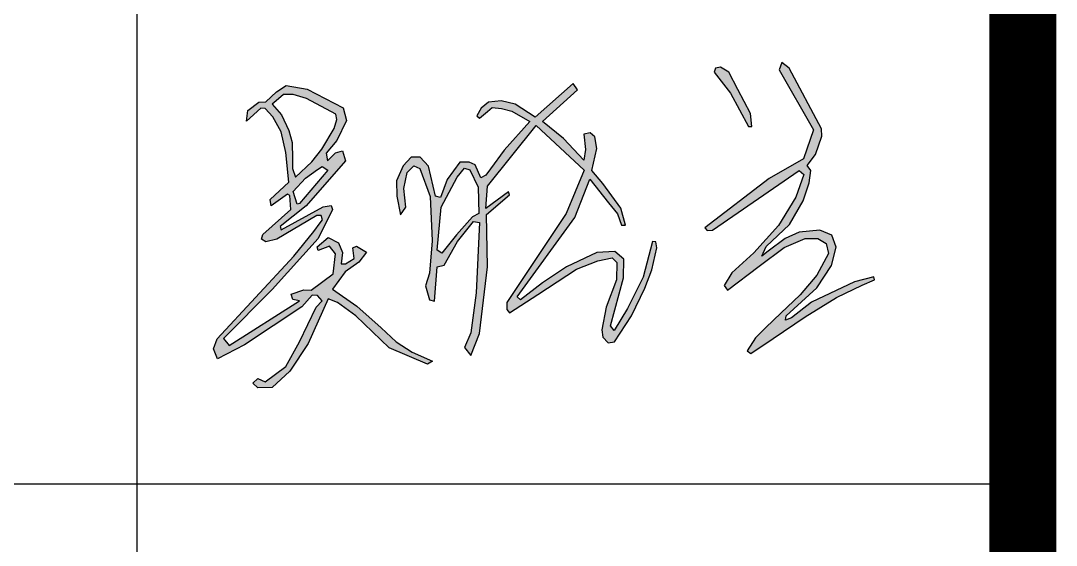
# Model space of a CAD drawing. Extents: x 1728470 to 1835391, y -157368 to 197905.
# Drawn here: x 1814035 to 1816350, y 61804 to 62978 of the extents above; entities that cross this region are included whole.
import ezdxf

# ---------------------------------------------------------------- set-up
doc = ezdxf.new("R2010")
doc.units = 0
doc.header["$LTSCALE"] = 1000
doc.header["$MEASUREMENT"] = 0
doc.layers.get('0').update_dxf_attribs({"linetype": 'CONTINUOUS'})
doc.layers.add('PUB_TITLE', color=4, linetype='CONTINUOUS')

msp = doc.modelspace()

# ---------------------------------------------------------------- hatches: boundary and pattern name
h = msp.add_hatch(color=256)
h.paths.add_polyline_path([(1815752.3, 62871.8), (1815736.5, 62883.9), (1815730.6, 62867.9), (1815806.8, 62733.3), (1815784.9, 62668.4), (1815707.7, 62624.5), (1815564.4, 62514.4), (1815569.2, 62508.5), (1815581.5, 62509.1), (1815775.3, 62642.6), (1815785.4, 62633.5), (1815767.8, 62583), (1815728.4, 62519.7), (1815673.5, 62458.8), (1815624.5, 62413.6), (1815607.5, 62385.4), (1815614.4, 62375.3), (1815685.7, 62429), (1815741.2, 62470.8), (1815788.1, 62490.3), (1815816.9, 62490.3), (1815835, 62479.6), (1815840.3, 62457.3), (1815814.2, 62408.9), (1815776.9, 62364.5), (1815734.3, 62323.6), (1815700.7, 62291.2), (1815677.1, 62268.6), (1815658.7, 62239), (1815667.2, 62233.7), (1815716.7, 62267.2), (1815788.2, 62315.5), (1815858.1, 62358.5), (1815915.6, 62386.5), (1815943.2, 62398.4), (1815942.1, 62405.1), (1815898.8, 62393.5), (1815802.2, 62348.4), (1815758.2, 62313.4), (1815744.7, 62307.8), (1815746.2, 62317.9), (1815814.5, 62380.5), (1815847.3, 62430.1), (1815857.4, 62470.9), (1815847.7, 62498.1), (1815820.9, 62508.9), (1815774.6, 62504.8), (1815744, 62490.3), (1815706, 62461.9), (1815691.7, 62451.3), (1815701.5, 62472.4), (1815753, 62521.9), (1815783.6, 62575), (1815797, 62614.9), (1815801.1, 62642.9), (1815792.9, 62653.7), (1815811.6, 62678.5), (1815825.4, 62719.8), (1815824.7, 62735.9)])
h.paths.add_polyline_path([(1815599, 62873.8), (1815587.6, 62871.7), (1815585.2, 62862.6), (1815621.8, 62815.7), (1815661.4, 62740.9), (1815668.8, 62740.9), (1815665.8, 62770.5), (1815638.2, 62823.5), (1815617.9, 62862.4)], flags=17)
h.paths.add_polyline_path([(1815008.8, 62499), (1814976, 62458.1), (1814965.4, 62464.2), (1814974.9, 62560.5), (1815010.5, 62627.8), (1815026.7, 62647.6), (1815038.8, 62644.1), (1815057.2, 62605.1), (1815059.1, 62546.2), (1815044.7, 62539.2)], flags=16)
h.paths.add_polyline_path([(1814875.5, 62585.1), (1814883.3, 62543.5), (1814895.9, 62560.9), (1814891, 62602.7), (1814898.6, 62638.1), (1814913.3, 62653.3), (1814926.9, 62646.8), (1814950.3, 62584.2), (1814954.1, 62485.3), (1814948.1, 62412.7), (1814939.4, 62385), (1814948.6, 62353.4), (1814959.5, 62350.2), (1814965.5, 62427.4), (1814981.3, 62431.2), (1815011.2, 62483.9), (1815046.6, 62528.5), (1815060.2, 62526.3), (1815053.1, 62368.7), (1815041.1, 62279.8), (1815026.4, 62246.6), (1815041.1, 62228.7), (1815060.2, 62278.2), (1815078.2, 62427.4), (1815075.6, 62544.2), (1815127.1, 62588.4), (1815124.8, 62595.3), (1815074.5, 62557.9), (1815077.9, 62607.8), (1815187.3, 62743.4), (1815294.3, 62643.2), (1815253.8, 62546.5), (1815199.1, 62464.1), (1815121.5, 62347.2), (1815121.6, 62331.9), (1815127.5, 62324.3), (1815190.6, 62365.5), (1815277, 62421.9), (1815324.9, 62440.7), (1815357, 62447.5), (1815367.1, 62437), (1815366.2, 62398.3), (1815343.1, 62336.7), (1815333.4, 62286.3), (1815335.9, 62269.9), (1815347.7, 62257.3), (1815362, 62259.8), (1815400.3, 62317.8), (1815430.2, 62379.7), (1815445.6, 62420.7), (1815456.4, 62470), (1815454.7, 62482.8), (1815446.8, 62483.6), (1815426.1, 62404.1), (1815391.3, 62333.7), (1815361, 62285.1), (1815353.1, 62295.4), (1815382.1, 62402.9), (1815382.6, 62444.3), (1815362.7, 62461.7), (1815322.5, 62459.6), (1815254.9, 62427.3), (1815201.4, 62391.3), (1815151.7, 62353.6), (1815144.7, 62360.3), (1815273.6, 62537.5), (1815306.6, 62623.4), (1815348.8, 62570.6), (1815368.7, 62545.8), (1815377.6, 62520.7), (1815386.7, 62520.7), (1815376.2, 62558.6), (1815335.7, 62613.6), (1815311.5, 62642.8), (1815322.6, 62692.2), (1815318, 62717.8), (1815307.9, 62726.9), (1815293.8, 62723.7), (1815297, 62689.4), (1815293.8, 62666.1), (1815248, 62714.6), (1815201.1, 62752.2), (1815279.7, 62823.3), (1815269.7, 62837.4), (1815184.9, 62761.7), (1815140.2, 62790.7), (1815108.5, 62798.3), (1815080.3, 62795.5), (1815064.1, 62782), (1815054.6, 62765), (1815060.1, 62759.9), (1815077.9, 62774.5), (1815088.8, 62783.5), (1815109.2, 62781.2), (1815132.9, 62775.5), (1815172.9, 62752.5), (1815115.1, 62688.3), (1815084.9, 62646.4), (1815074.6, 62632.2), (1815063.2, 62626.5), (1815050.7, 62655.3), (1815037.4, 62661.1), (1815016.6, 62661.1), (1814988.2, 62622.2), (1814972.7, 62582), (1814962.1, 62585.3), (1814946.2, 62652.4), (1814927.9, 62672.4), (1814907.4, 62672.7), (1814889.6, 62653.3), (1814874.6, 62619.7)])
h.paths.add_polyline_path([(1814652.5, 62567.6), (1814643.5, 62595.4), (1814671, 62625.7), (1814698.2, 62644.6), (1814708.5, 62651.8), (1814720.8, 62643.3), (1814657.8, 62568.7)], flags=16)
h.paths.add_polyline_path([(1814642.5, 62647), (1814648.8, 62627.4), (1814685.7, 62661.7), (1814708.1, 62690.1), (1814735.1, 62736.9), (1814741, 62756.8), (1814739.2, 62769), (1814673.3, 62803.5), (1814643.7, 62812.4), (1814622.2, 62813), (1814605.4, 62798.5), (1814596.6, 62790.9), (1814617.2, 62766.9), (1814634.2, 62732), (1814641.5, 62705), (1814642.3, 62669)], flags=16)
h.paths.add_polyline_path([(1814571.7, 62782.3), (1814539.5, 62753.1), (1814542.5, 62776.9), (1814567, 62795.6), (1814582.3, 62796.1), (1814606.3, 62818.8), (1814628.1, 62832.7), (1814674.8, 62824.9), (1814755.6, 62783), (1814762.6, 62754.2), (1814741.6, 62709.7), (1814717.2, 62681.3), (1814720.7, 62664.3), (1814738.6, 62682.2), (1814754.3, 62686.6), (1814760.8, 62664.4), (1814672.5, 62564), (1814614.6, 62517.3), (1814617.1, 62510.1), (1814711, 62561.1), (1814728.8, 62564.5), (1814731.3, 62555.8), (1814699.2, 62490.4), (1814596.4, 62376.2), (1814488.2, 62266.9), (1814500.9, 62251.2), (1814658.1, 62351.5), (1814643, 62354.5), (1814639.4, 62366), (1814667.2, 62375.6), (1814684.1, 62375), (1814733.1, 62411.3), (1814738.5, 62456), (1814725.2, 62473.5), (1814699.8, 62463.8), (1814697.4, 62472.3), (1814721.6, 62492.8), (1814745.2, 62480.7), (1814753.7, 62459.6), (1814751.2, 62433.6), (1814760.9, 62434.2), (1814779.7, 62445.7), (1814777.2, 62469.9), (1814785.1, 62473.5), (1814807.5, 62460.2), (1814790.5, 62437.3), (1814759.7, 62416.1), (1814731.3, 62377.4), (1814785.7, 62339.4), (1814840.1, 62290.4), (1814874.3, 62259.8), (1814909.8, 62236.4), (1814955.2, 62216.5), (1814944.3, 62209.2), (1814858.4, 62246.1), (1814784, 62317.4), (1814742.9, 62347.6), (1814721.7, 62355.4), (1814677, 62255.7), (1814635.9, 62193.5), (1814596.9, 62157.4), (1814564.7, 62156.6), (1814553.7, 62166.8), (1814564.3, 62177.8), (1814581.2, 62170.1), (1814627, 62204.4), (1814657.5, 62259.3), (1814694.8, 62336.8), (1814708.4, 62351.1), (1814698.2, 62363.4), (1814686.3, 62363.8), (1814663, 62338), (1814535.1, 62252.9), (1814474.5, 62221.6), (1814465.6, 62243.6), (1814474.1, 62266.5), (1814644.8, 62450.9), (1814690.2, 62506.5), (1814704.1, 62525.3), (1814709.3, 62532.3), (1814706.4, 62541.7), (1814696.4, 62542.1), (1814606.8, 62489), (1814582.2, 62483.4), (1814572.5, 62489.4), (1814575.9, 62499.4), (1814638.7, 62555.7), (1814636.5, 62586.5), (1814631, 62590.1), (1814594.3, 62563.4), (1814592.1, 62577.7), (1814634.3, 62616.5), (1814626.9, 62682.6), (1814616.9, 62729.4), (1814598.1, 62762.6), (1814581, 62781.3)])

# ---------------------------------------------------------------- linework, layer by layer
for p, q in [((1815587.6, 62871.7), (1815585.2, 62862.6)), ((1815585.2, 62862.6), (1815621.8, 62815.7)), ((1815599, 62873.8), (1815587.6, 62871.7)), ((1815617.9, 62862.4), (1815599, 62873.8)), ((1815638.2, 62823.5), (1815617.9, 62862.4)), ((1815736.5, 62883.9), (1815730.6, 62867.9)), ((1815730.6, 62867.9), (1815806.8, 62733.3)), ((1815752.3, 62871.8), (1815736.5, 62883.9)), ((1815824.7, 62735.9), (1815752.3, 62871.8)), ((1814582.3, 62796.1), (1814606.3, 62818.8)), ((1814606.3, 62818.8), (1814628.1, 62832.7)), ((1814628.1, 62832.7), (1814674.8, 62824.9)), ((1814674.8, 62824.9), (1814755.6, 62783)), ((1815269.7, 62837.4), (1815184.9, 62761.7)), ((1815201.1, 62752.2), (1815279.7, 62823.3)), ((1815279.7, 62823.3), (1815269.7, 62837.4)), ((1815621.8, 62815.7), (1815661.4, 62740.9)), ((1815665.8, 62770.5), (1815638.2, 62823.5)), ((1814542.5, 62776.9), (1814567, 62795.6)), ((1814567, 62795.6), (1814582.3, 62796.1)), ((1814605.4, 62798.5), (1814596.6, 62790.9)), ((1814622.2, 62813), (1814605.4, 62798.5)), ((1814643.7, 62812.4), (1814622.2, 62813)), ((1814673.3, 62803.5), (1814643.7, 62812.4)), ((1814739.2, 62769), (1814673.3, 62803.5)), ((1815080.3, 62795.5), (1815064.1, 62782)), ((1815108.5, 62798.3), (1815080.3, 62795.5)), ((1815140.2, 62790.7), (1815108.5, 62798.3)), ((1814571.7, 62782.3), (1814539.5, 62753.1)), ((1814539.5, 62753.1), (1814542.5, 62776.9)), ((1814581, 62781.3), (1814571.7, 62782.3)), ((1814598.1, 62762.6), (1814581, 62781.3)), ((1814596.6, 62790.9), (1814617.2, 62766.9)), ((1814741, 62756.8), (1814739.2, 62769)), ((1814755.6, 62783), (1814762.6, 62754.2)), ((1815064.1, 62782), (1815054.6, 62765)), ((1815060.1, 62759.9), (1815077.9, 62774.5)), ((1815077.9, 62774.5), (1815088.8, 62783.5)), ((1815088.8, 62783.5), (1815109.2, 62781.2)), ((1815109.2, 62781.2), (1815132.9, 62775.5)), ((1815132.9, 62775.5), (1815172.9, 62752.5)), ((1815184.9, 62761.7), (1815140.2, 62790.7)), ((1815668.8, 62740.9), (1815665.8, 62770.5)), ((1814616.9, 62729.4), (1814598.1, 62762.6)), ((1814617.2, 62766.9), (1814634.2, 62732)), ((1814735.1, 62736.9), (1814741, 62756.8)), ((1814762.6, 62754.2), (1814741.6, 62709.7)), ((1815054.6, 62765), (1815060.1, 62759.9)), ((1815172.9, 62752.5), (1815115.1, 62688.3)), ((1815248, 62714.6), (1815201.1, 62752.2)), ((1814626.9, 62682.6), (1814616.9, 62729.4)), ((1814634.2, 62732), (1814641.5, 62705)), ((1814708.1, 62690.1), (1814735.1, 62736.9)), ((1815077.9, 62607.8), (1815187.3, 62743.4)), ((1815187.3, 62743.4), (1815294.3, 62643.2)), ((1815307.9, 62726.9), (1815293.8, 62723.7)), ((1815293.8, 62723.7), (1815297, 62689.4)), ((1815318, 62717.8), (1815307.9, 62726.9)), ((1815661.4, 62740.9), (1815668.8, 62740.9)), ((1815806.8, 62733.3), (1815784.9, 62668.4)), ((1815825.4, 62719.8), (1815824.7, 62735.9)), ((1814641.5, 62705), (1814642.3, 62669)), ((1814741.6, 62709.7), (1814717.2, 62681.3)), ((1815293.8, 62666.1), (1815248, 62714.6)), ((1815322.6, 62692.2), (1815318, 62717.8)), ((1815811.6, 62678.5), (1815825.4, 62719.8)), ((1814634.3, 62616.5), (1814626.9, 62682.6)), ((1814685.7, 62661.7), (1814708.1, 62690.1)), ((1814717.2, 62681.3), (1814720.7, 62664.3)), ((1814720.7, 62664.3), (1814738.6, 62682.2)), ((1814738.6, 62682.2), (1814754.3, 62686.6)), ((1814754.3, 62686.6), (1814760.8, 62664.4)), ((1815115.1, 62688.3), (1815084.9, 62646.4)), ((1815297, 62689.4), (1815293.8, 62666.1)), ((1815311.5, 62642.8), (1815322.6, 62692.2)), ((1815792.9, 62653.7), (1815811.6, 62678.5)), ((1814642.3, 62669), (1814642.5, 62647)), ((1814648.8, 62627.4), (1814685.7, 62661.7)), ((1814760.8, 62664.4), (1814672.5, 62564)), ((1814889.6, 62653.3), (1814874.6, 62619.7)), ((1814907.4, 62672.7), (1814889.6, 62653.3)), ((1814898.6, 62638.1), (1814913.3, 62653.3)), ((1814927.9, 62672.4), (1814907.4, 62672.7)), ((1814913.3, 62653.3), (1814926.9, 62646.8)), ((1814946.2, 62652.4), (1814927.9, 62672.4)), ((1815016.6, 62661.1), (1814988.2, 62622.2)), ((1815037.4, 62661.1), (1815016.6, 62661.1)), ((1815050.7, 62655.3), (1815037.4, 62661.1)), ((1815063.2, 62626.5), (1815050.7, 62655.3)), ((1815784.9, 62668.4), (1815707.7, 62624.5)), ((1815801.1, 62642.9), (1815792.9, 62653.7)), ((1814642.5, 62647), (1814648.8, 62627.4)), ((1814720.8, 62643.3), (1814657.8, 62568.7)), ((1814671, 62625.7), (1814698.2, 62644.6)), ((1814698.2, 62644.6), (1814708.5, 62651.8)), ((1814708.5, 62651.8), (1814720.8, 62643.3)), ((1814891, 62602.7), (1814898.6, 62638.1)), ((1814926.9, 62646.8), (1814950.3, 62584.2)), ((1814962.1, 62585.3), (1814946.2, 62652.4)), ((1815010.5, 62627.8), (1815026.7, 62647.6)), ((1815026.7, 62647.6), (1815038.8, 62644.1)), ((1815038.8, 62644.1), (1815057.2, 62605.1)), ((1815074.6, 62632.2), (1815063.2, 62626.5)), ((1815084.9, 62646.4), (1815074.6, 62632.2)), ((1815294.3, 62643.2), (1815253.8, 62546.5)), ((1815335.7, 62613.6), (1815311.5, 62642.8)), ((1815581.5, 62509.1), (1815775.3, 62642.6)), ((1815785.4, 62633.5), (1815767.8, 62583)), ((1815775.3, 62642.6), (1815785.4, 62633.5)), ((1815797, 62614.9), (1815801.1, 62642.9)), ((1814592.1, 62577.7), (1814634.3, 62616.5)), ((1814643.5, 62595.4), (1814671, 62625.7)), ((1814874.6, 62619.7), (1814875.5, 62585.1)), ((1814988.2, 62622.2), (1814972.7, 62582)), ((1814974.9, 62560.5), (1815010.5, 62627.8)), ((1815074.5, 62557.9), (1815077.9, 62607.8)), ((1815273.6, 62537.5), (1815306.6, 62623.4)), ((1815306.6, 62623.4), (1815348.8, 62570.6)), ((1815376.2, 62558.6), (1815335.7, 62613.6)), ((1815707.7, 62624.5), (1815564.4, 62514.4)), ((1815783.6, 62575), (1815797, 62614.9)), ((1814631, 62590.1), (1814594.3, 62563.4)), ((1814636.5, 62586.5), (1814631, 62590.1)), ((1814638.7, 62555.7), (1814636.5, 62586.5)), ((1814652.5, 62567.6), (1814643.5, 62595.4)), ((1814875.5, 62585.1), (1814883.3, 62543.5)), ((1814895.9, 62560.9), (1814891, 62602.7)), ((1814950.3, 62584.2), (1814954.1, 62485.3)), ((1814972.7, 62582), (1814962.1, 62585.3)), ((1815057.2, 62605.1), (1815059.1, 62546.2)), ((1815124.8, 62595.3), (1815074.5, 62557.9)), ((1815075.6, 62544.2), (1815127.1, 62588.4)), ((1815127.1, 62588.4), (1815124.8, 62595.3)), ((1814594.3, 62563.4), (1814592.1, 62577.7)), ((1814672.5, 62564), (1814614.6, 62517.3)), ((1814617.1, 62510.1), (1814711, 62561.1)), ((1814657.8, 62568.7), (1814652.5, 62567.6)), ((1814711, 62561.1), (1814728.8, 62564.5)), ((1814728.8, 62564.5), (1814731.3, 62555.8)), ((1814883.3, 62543.5), (1814895.9, 62560.9)), ((1814965.4, 62464.2), (1814974.9, 62560.5)), ((1815348.8, 62570.6), (1815368.7, 62545.8)), ((1815767.8, 62583), (1815728.4, 62519.7)), ((1815753, 62521.9), (1815783.6, 62575)), ((1814575.9, 62499.4), (1814638.7, 62555.7)), ((1814696.4, 62542.1), (1814606.8, 62489)), ((1814706.4, 62541.7), (1814696.4, 62542.1)), ((1814731.3, 62555.8), (1814699.2, 62490.4)), ((1814709.3, 62532.3), (1814706.4, 62541.7)), ((1815044.7, 62539.2), (1815008.8, 62499)), ((1815059.1, 62546.2), (1815044.7, 62539.2)), ((1815078.2, 62427.4), (1815075.6, 62544.2)), ((1815144.7, 62360.3), (1815273.6, 62537.5)), ((1815253.8, 62546.5), (1815199.1, 62464.1)), ((1815368.7, 62545.8), (1815377.6, 62520.7)), ((1815386.7, 62520.7), (1815376.2, 62558.6)), ((1814614.6, 62517.3), (1814617.1, 62510.1)), ((1814690.2, 62506.5), (1814704.1, 62525.3)), ((1814704.1, 62525.3), (1814709.3, 62532.3)), ((1815011.2, 62483.9), (1815046.6, 62528.5)), ((1815046.6, 62528.5), (1815060.2, 62526.3)), ((1815060.2, 62526.3), (1815053.1, 62368.7)), ((1815377.6, 62520.7), (1815386.7, 62520.7)), ((1815564.4, 62514.4), (1815569.2, 62508.5)), ((1815728.4, 62519.7), (1815673.5, 62458.8)), ((1815701.5, 62472.4), (1815753, 62521.9)), ((1814572.5, 62489.4), (1814575.9, 62499.4)), ((1814644.8, 62450.9), (1814690.2, 62506.5)), ((1814697.4, 62472.3), (1814721.6, 62492.8)), ((1814721.6, 62492.8), (1814745.2, 62480.7)), ((1815008.8, 62499), (1814976, 62458.1)), ((1815569.2, 62508.5), (1815581.5, 62509.1)), ((1815774.6, 62504.8), (1815744, 62490.3)), ((1815820.9, 62508.9), (1815774.6, 62504.8)), ((1815847.7, 62498.1), (1815820.9, 62508.9)), ((1815857.4, 62470.9), (1815847.7, 62498.1)), ((1814582.2, 62483.4), (1814572.5, 62489.4)), ((1814606.8, 62489), (1814582.2, 62483.4)), ((1814699.2, 62490.4), (1814596.4, 62376.2)), ((1814699.8, 62463.8), (1814697.4, 62472.3)), ((1814725.2, 62473.5), (1814699.8, 62463.8)), ((1814738.5, 62456), (1814725.2, 62473.5)), ((1814745.2, 62480.7), (1814753.7, 62459.6)), ((1814777.2, 62469.9), (1814785.1, 62473.5)), ((1814779.7, 62445.7), (1814777.2, 62469.9)), ((1814785.1, 62473.5), (1814807.5, 62460.2)), ((1814954.1, 62485.3), (1814948.1, 62412.7)), ((1814981.3, 62431.2), (1815011.2, 62483.9)), ((1815446.8, 62483.6), (1815426.1, 62404.1)), ((1815445.6, 62420.7), (1815456.4, 62470)), ((1815454.7, 62482.8), (1815446.8, 62483.6)), ((1815456.4, 62470), (1815454.7, 62482.8)), ((1815685.7, 62429), (1815741.2, 62470.8)), ((1815691.7, 62451.3), (1815701.5, 62472.4)), ((1815744, 62490.3), (1815706, 62461.9)), ((1815741.2, 62470.8), (1815788.1, 62490.3)), ((1815788.1, 62490.3), (1815816.9, 62490.3)), ((1815816.9, 62490.3), (1815835, 62479.6)), ((1815835, 62479.6), (1815840.3, 62457.3)), ((1815847.3, 62430.1), (1815857.4, 62470.9)), ((1814474.1, 62266.5), (1814644.8, 62450.9)), ((1814699.8, 62463.8), (1814699.8, 62463.8)), ((1814733.1, 62411.3), (1814738.5, 62456)), ((1814753.7, 62459.6), (1814751.2, 62433.6)), ((1814760.9, 62434.2), (1814779.7, 62445.7)), ((1814807.5, 62460.2), (1814790.5, 62437.3)), ((1814976, 62458.1), (1814965.4, 62464.2)), ((1815199.1, 62464.1), (1815121.5, 62347.2)), ((1815322.5, 62459.6), (1815254.9, 62427.3)), ((1815362.7, 62461.7), (1815322.5, 62459.6)), ((1815324.9, 62440.7), (1815357, 62447.5)), ((1815357, 62447.5), (1815367.1, 62437)), ((1815382.6, 62444.3), (1815362.7, 62461.7)), ((1815673.5, 62458.8), (1815624.5, 62413.6)), ((1815706, 62461.9), (1815691.7, 62451.3)), ((1815840.3, 62457.3), (1815814.2, 62408.9)), ((1814751.2, 62433.6), (1814760.9, 62434.2)), ((1814790.5, 62437.3), (1814759.7, 62416.1)), ((1814959.5, 62350.2), (1814965.5, 62427.4)), ((1814965.5, 62427.4), (1814981.3, 62431.2)), ((1815060.2, 62278.2), (1815078.2, 62427.4)), ((1815190.6, 62365.5), (1815277, 62421.9)), ((1815254.9, 62427.3), (1815201.4, 62391.3)), ((1815277, 62421.9), (1815324.9, 62440.7)), ((1815367.1, 62437), (1815366.2, 62398.3)), ((1815382.1, 62402.9), (1815382.6, 62444.3)), ((1815614.4, 62375.3), (1815685.7, 62429)), ((1815814.5, 62380.5), (1815847.3, 62430.1)), ((1814684.1, 62375), (1814733.1, 62411.3)), ((1814759.7, 62416.1), (1814731.3, 62377.4)), ((1814948.1, 62412.7), (1814939.4, 62385)), ((1815353.1, 62295.4), (1815382.1, 62402.9)), ((1815426.1, 62404.1), (1815391.3, 62333.7)), ((1815430.2, 62379.7), (1815445.6, 62420.7)), ((1815624.5, 62413.6), (1815607.5, 62385.4)), ((1815814.2, 62408.9), (1815776.9, 62364.5)), ((1815942.1, 62405.1), (1815898.8, 62393.5)), ((1815915.6, 62386.5), (1815943.2, 62398.4)), ((1815943.2, 62398.4), (1815942.1, 62405.1)), ((1814596.4, 62376.2), (1814488.2, 62266.9)), ((1814639.4, 62366), (1814667.2, 62375.6)), ((1814667.2, 62375.6), (1814684.1, 62375)), ((1814731.3, 62377.4), (1814785.7, 62339.4)), ((1814939.4, 62385), (1814948.6, 62353.4)), ((1815201.4, 62391.3), (1815151.7, 62353.6)), ((1815366.2, 62398.3), (1815343.1, 62336.7)), ((1815400.3, 62317.8), (1815430.2, 62379.7)), ((1815607.5, 62385.4), (1815614.4, 62375.3)), ((1815746.2, 62317.9), (1815814.5, 62380.5)), ((1815898.8, 62393.5), (1815802.2, 62348.4)), ((1815858.1, 62358.5), (1815915.6, 62386.5)), ((1814643, 62354.5), (1814639.4, 62366)), ((1814658.1, 62351.5), (1814643, 62354.5)), ((1814686.3, 62363.8), (1814663, 62338)), ((1814721.7, 62355.4), (1814677, 62255.7)), ((1814698.2, 62363.4), (1814686.3, 62363.8)), ((1814708.4, 62351.1), (1814698.2, 62363.4)), ((1814742.9, 62347.6), (1814721.7, 62355.4)), ((1814948.6, 62353.4), (1814959.5, 62350.2)), ((1815053.1, 62368.7), (1815041.1, 62279.8)), ((1815127.5, 62324.3), (1815190.6, 62365.5)), ((1815151.7, 62353.6), (1815144.7, 62360.3)), ((1815776.9, 62364.5), (1815734.3, 62323.6)), ((1815788.2, 62315.5), (1815858.1, 62358.5)), ((1814500.9, 62251.2), (1814658.1, 62351.5)), ((1814663, 62338), (1814535.1, 62252.9)), ((1814657.5, 62259.3), (1814694.8, 62336.8)), ((1814694.8, 62336.8), (1814708.4, 62351.1)), ((1814784, 62317.4), (1814742.9, 62347.6)), ((1814785.7, 62339.4), (1814840.1, 62290.4)), ((1815121.5, 62347.2), (1815121.6, 62331.9)), ((1815121.6, 62331.9), (1815127.5, 62324.3)), ((1815343.1, 62336.7), (1815333.4, 62286.3)), ((1815391.3, 62333.7), (1815361, 62285.1)), ((1815802.2, 62348.4), (1815758.2, 62313.4)), ((1814858.4, 62246.1), (1814784, 62317.4)), ((1815362, 62259.8), (1815400.3, 62317.8)), ((1815734.3, 62323.6), (1815700.7, 62291.2)), ((1815716.7, 62267.2), (1815788.2, 62315.5)), ((1815744.7, 62307.8), (1815746.2, 62317.9)), ((1815758.2, 62313.4), (1815744.7, 62307.8)), ((1814840.1, 62290.4), (1814874.3, 62259.8)), ((1815333.4, 62286.3), (1815335.9, 62269.9)), ((1815361, 62285.1), (1815353.1, 62295.4)), ((1815700.7, 62291.2), (1815677.1, 62268.6)), ((1814465.6, 62243.6), (1814474.1, 62266.5)), ((1814488.2, 62266.9), (1814500.9, 62251.2)), ((1814874.3, 62259.8), (1814909.8, 62236.4)), ((1815041.1, 62279.8), (1815026.4, 62246.6)), ((1815041.1, 62228.7), (1815060.2, 62278.2)), ((1815335.9, 62269.9), (1815347.7, 62257.3)), ((1815347.7, 62257.3), (1815362, 62259.8)), ((1815677.1, 62268.6), (1815658.7, 62239)), ((1815667.2, 62233.7), (1815716.7, 62267.2)), ((1814474.5, 62221.6), (1814465.6, 62243.6)), ((1814535.1, 62252.9), (1814474.5, 62221.6)), ((1814627, 62204.4), (1814657.5, 62259.3)), ((1814677, 62255.7), (1814635.9, 62193.5)), ((1814944.3, 62209.2), (1814858.4, 62246.1)), ((1814909.8, 62236.4), (1814955.2, 62216.5)), ((1815026.4, 62246.6), (1815041.1, 62228.7)), ((1815658.7, 62239), (1815667.2, 62233.7)), ((1814955.2, 62216.5), (1814944.3, 62209.2)), ((1814581.2, 62170.1), (1814627, 62204.4)), ((1814635.9, 62193.5), (1814596.9, 62157.4)), ((1814553.7, 62166.8), (1814564.3, 62177.8)), ((1814564.3, 62177.8), (1814581.2, 62170.1)), ((1814564.7, 62156.6), (1814553.7, 62166.8)), ((1814596.9, 62157.4), (1814564.7, 62156.6))]:
    msp.add_line(p, q)
at = {"layer": 'PUB_TITLE', "color": 4}
for p, q in [((1814294.8, 60841.5), (1814294.8, 68541.5)), ((1810224.8, 61941.5), (1816274.8, 61941.5))]:
    msp.add_line(p, q, dxfattribs=at)
at = {"layer": 'PUB_TITLE', "const_width": 150}
msp.add_lwpolyline([(1732424.8, 42951.1), (1816274.8, 42951.1), (1816274.8, 102951.1), (1732424.8, 102951.1)], close=True, dxfattribs=at)

doc.saveas('drawing.dxf')
